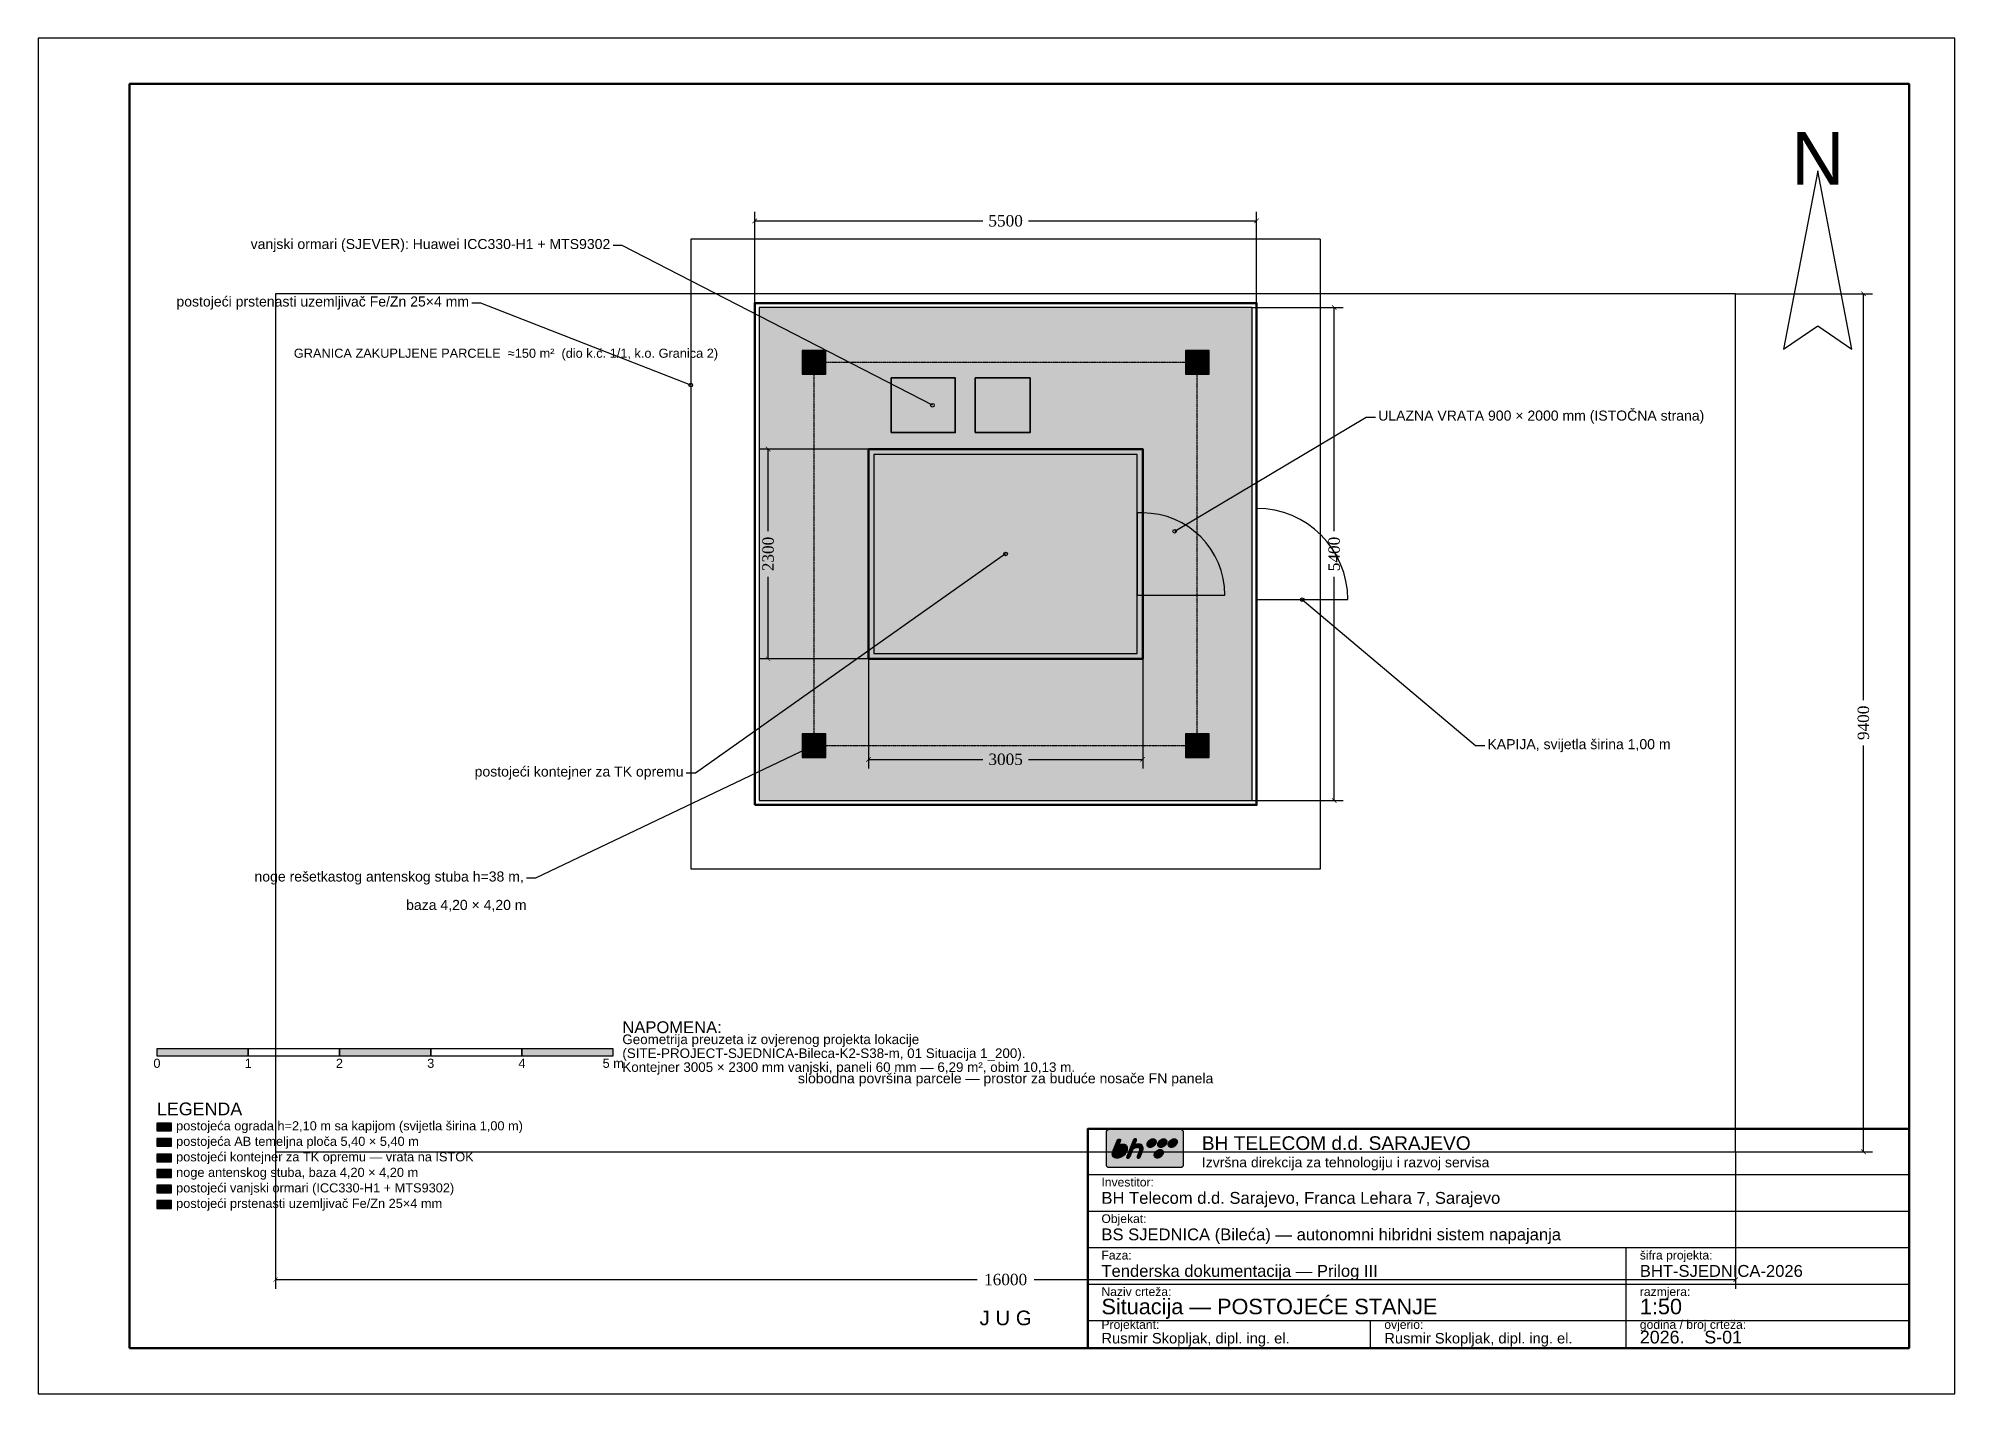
# Model space of a CAD drawing. Header units: millimetres. Extents: x 0 to 21000, y 0 to 14850.
import ezdxf
from ezdxf.enums import TextEntityAlignment as Align

# ---------------------------------------------------------------- set-up
doc = ezdxf.new("R2010")
doc.units = ezdxf.units.MM
doc.linetypes.add('CENTER', pattern=[5.08, 3.175, -0.635, 0.635, -0.635])
doc.linetypes.add('DASHED', pattern=[1.524, 1.27, -0.254])
for name, color, linetype in [('Izvod', 253, 'Continuous'), ('Konstrukcija', 5, 'Continuous'), ('Kote', 7, 'Continuous'), ('Legenda', 7, 'Continuous'), ('Novi1', 30, 'Continuous'), ('Objekat', 6, 'Continuous'), ('Ograda', 8, 'Continuous'), ('Okvir', 3, 'Continuous'), ('Orijentacija', 1, 'Continuous'), ('Osovina', 6, 'CENTER'), ('Sakriveno', 15, 'Continuous'), ('Tekst', 253, 'Continuous'), ('Uzemljenje', 2, 'DASHED')]:
    doc.layers.add(name, color=color, linetype=linetype)
doc.styles.add('20', font='arial.ttf')
doc.styles.get("Standard").update_dxf_attribs({"font": 'times.ttf'})
doc.dimstyles.new('M 50', dxfattribs={"dimscale": 50, "dimtxt": 2.5, "dimasz": 1, "dimexe": 2, "dimexo": 0, "dimtad": 1, "dimdec": 0, "dimtxsty": 'Standard', "dimblk": 'ARCHTICK', "dimcen": 2.5, "dimazin": 3, "dimtfac": 1, "dimtmove": 0, "dimatfit": 3, "dimarcsym": 0})

# ---------------------------------------------------------------- blocks, each defined once
blk = doc.blocks.new('_ARCHTICK')
at = {"color": 0, "linetype": 'ByBlock', "const_width": 0.15}
blk.add_lwpolyline([(-0.5, -0.5), (0.5, 0.5)], dxfattribs=at)
blk = doc.blocks.new('*D3')
for p, q in [((7850, 11950), (7850, 12950)), ((7850, 12850), (10350, 12850)), ((10850, 12850), (13350, 12850)), ((13350, 11950), (13350, 12950))]:
    blk.add_line(p, q)
at = {"layer": 'Defpoints'}
for p in [(7850, 12850), (7850, 11950), (13350, 11950)]:
    blk.add_point(p, dxfattribs=at)
at = {"layer": 'Kote', "xscale": 50, "yscale": 50, "rotation": 180}
blk.add_blockref('_ARCHTICK', (7850, 12850), dxfattribs=at)
at = {"layer": 'Kote', "xscale": 50, "yscale": 50}
blk.add_blockref('_ARCHTICK', (13350, 12850), dxfattribs=at)
at = {"layer": 'Kote', "insert": (10600, 12850), "char_height": 125, "attachment_point": 5}
blk.add_mtext('5500', dxfattribs=at)
blk = doc.blocks.new('*D4')
for p, q in [((13300, 11900), (14300, 11900)), ((14200, 9450), (14200, 11900)), ((14200, 6500), (14200, 8950)), ((13300, 6500), (14300, 6500))]:
    blk.add_line(p, q)
at = {"layer": 'Defpoints'}
for p in [(13300, 11900), (13300, 6500), (14200, 6500)]:
    blk.add_point(p, dxfattribs=at)
at = {"layer": 'Kote', "xscale": 50, "yscale": 50}
for p, rotation in [((14200, 11900), 90), ((14200, 6500), 270)]:
    blk.add_blockref('_ARCHTICK', p, dxfattribs=dict(at, rotation=rotation))
at = {"layer": 'Kote', "insert": (14200, 9200), "char_height": 125, "attachment_point": 5, "rotation": 90}
blk.add_mtext('5400', dxfattribs=at)
blk = doc.blocks.new('*D5')
for p, q in [((9097.5, 8050), (9097.5, 6850)), ((12102.5, 8050), (12102.5, 6850)), ((9097.5, 6950), (10350, 6950)), ((10850, 6950), (12102.5, 6950))]:
    blk.add_line(p, q)
at = {"layer": 'Defpoints'}
for p in [(9097.5, 8050), (12102.5, 8050), (9097.5, 6950)]:
    blk.add_point(p, dxfattribs=at)
at = {"layer": 'Kote', "xscale": 50, "yscale": 50, "rotation": 180}
blk.add_blockref('_ARCHTICK', (9097.5, 6950), dxfattribs=at)
at = {"layer": 'Kote', "xscale": 50, "yscale": 50}
blk.add_blockref('_ARCHTICK', (12102.5, 6950), dxfattribs=at)
at = {"layer": 'Kote', "insert": (10600, 6950), "char_height": 125, "attachment_point": 5}
blk.add_mtext('3005', dxfattribs=at)
blk = doc.blocks.new('*D6')
for p, q in [((9097.5, 10350), (7897.5, 10350)), ((7997.5, 9450), (7997.5, 10350)), ((7997.5, 8050), (7997.5, 8950)), ((9097.5, 8050), (7897.5, 8050))]:
    blk.add_line(p, q)
at = {"layer": 'Defpoints'}
for p in [(9097.5, 10350), (7997.5, 8050), (9097.5, 8050)]:
    blk.add_point(p, dxfattribs=at)
at = {"layer": 'Kote', "xscale": 50, "yscale": 50}
for p, rotation in [((7997.5, 10350), 90), ((7997.5, 8050), 270)]:
    blk.add_blockref('_ARCHTICK', p, dxfattribs=dict(at, rotation=rotation))
at = {"layer": 'Kote', "insert": (7997.5, 9200), "char_height": 125, "attachment_point": 5, "rotation": 90}
blk.add_mtext('2300', dxfattribs=at)
blk = doc.blocks.new('*D7')
for p, q in [((2600, 2650), (2600, 1150)), ((18600, 2650), (18600, 1150)), ((2600, 1250), (10287.5, 1250)), ((10912.5, 1250), (18600, 1250))]:
    blk.add_line(p, q)
at = {"layer": 'Defpoints'}
for p in [(2600, 2650), (18600, 2650), (2600, 1250)]:
    blk.add_point(p, dxfattribs=at)
at = {"layer": 'Kote', "xscale": 50, "yscale": 50, "rotation": 180}
blk.add_blockref('_ARCHTICK', (2600, 1250), dxfattribs=at)
at = {"layer": 'Kote', "xscale": 50, "yscale": 50}
blk.add_blockref('_ARCHTICK', (18600, 1250), dxfattribs=at)
at = {"layer": 'Kote', "insert": (10600, 1250), "char_height": 125, "attachment_point": 5}
blk.add_mtext('16000', dxfattribs=at)
blk = doc.blocks.new('*D8')
for p, q in [((18600, 12050), (20100, 12050)), ((20000, 7600), (20000, 12050)), ((20000, 2650), (20000, 7100)), ((18600, 2650), (20100, 2650))]:
    blk.add_line(p, q)
at = {"layer": 'Defpoints'}
for p in [(18600, 12050), (18600, 2650), (20000, 2650)]:
    blk.add_point(p, dxfattribs=at)
at = {"layer": 'Kote', "xscale": 50, "yscale": 50}
for p, rotation in [((20000, 12050), 90), ((20000, 2650), 270)]:
    blk.add_blockref('_ARCHTICK', p, dxfattribs=dict(at, rotation=rotation))
at = {"layer": 'Kote', "insert": (20000, 7350), "char_height": 125, "attachment_point": 5, "rotation": 90}
blk.add_mtext('9400', dxfattribs=at)

msp = doc.modelspace()

# ---------------------------------------------------------------- hatches: boundary and pattern name
at = {"layer": 'Konstrukcija'}
for points in [[(8370, 11170), (8630, 11170), (8630, 11430), (8370, 11430)], [(12570, 11170), (12830, 11170), (12830, 11430), (12570, 11430)], [(8370, 6970), (8630, 6970), (8630, 7230), (8370, 7230)], [(12570, 6970), (12830, 6970), (12830, 7230), (12570, 7230)]]:
    msp.add_hatch(color=5, dxfattribs=at).paths.add_polyline_path(points)
at = {"layer": 'Legenda'}
for color, points in [(8, [(1300, 2880), (1460, 2880), (1460, 2965), (1300, 2965)]), (254, [(1300, 2710), (1460, 2710), (1460, 2795), (1300, 2795)]), (6, [(1300, 2540), (1460, 2540), (1460, 2625), (1300, 2625)]), (5, [(1300, 2370), (1460, 2370), (1460, 2455), (1300, 2455)]), (30, [(1300, 2200), (1460, 2200), (1460, 2285), (1300, 2285)]), (2, [(1300, 2030), (1460, 2030), (1460, 2115), (1300, 2115)])]:
    msp.add_hatch(color=color, dxfattribs=at).paths.add_polyline_path(points)
at = {"layer": 'Novi1'}
for points in [[(9347.5, 10530), (10047.5, 10530), (10047.5, 11130), (9347.5, 11130)], [(10267.5, 10530), (10867.5, 10530), (10867.5, 11130), (10267.5, 11130)]]:
    msp.add_hatch(color=30, dxfattribs=at).paths.add_polyline_path(points)
at = {"layer": 'Objekat'}
for color, points in [(254, [(7900, 6500), (13300, 6500), (13300, 11900), (7900, 11900)]), (8, [(9097.5, 10290), (12102.5, 10290), (12102.5, 10350), (9097.5, 10350)]), (8, [(9097.5, 8110), (9157.5, 8110), (9157.5, 10290), (9097.5, 10290)]), (8, [(12042.5, 8110), (12102.5, 8110), (12102.5, 10290), (12042.5, 10290)]), (8, [(9097.5, 8050), (12102.5, 8050), (12102.5, 8110), (9097.5, 8110)])]:
    msp.add_hatch(color=color, dxfattribs=at).paths.add_polyline_path(points)
at = {"layer": 'Okvir'}
for color, points in [(7, [(1300, 3700), (2300, 3700), (2300, 3780), (1300, 3780)]), (7, [(3300, 3700), (4300, 3700), (4300, 3780), (3300, 3780)]), (7, [(5300, 3700), (6300, 3700), (6300, 3780), (5300, 3780)]), (30, [(11730.4, 2480), (12519.6, 2480), (12523.7, 2480.3), (12527.6, 2481.2), (12531.4, 2482.6), (12534.9, 2484.5), (12538.1, 2486.9), (12541.1, 2489.7), (12543.6, 2492.9), (12545.8, 2496.4), (12547.6, 2500.2), (12548.9, 2504.3), (12549.7, 2508.6), (12550, 2513.1), (12550, 2860.3), (12549.7, 2864.8), (12548.9, 2869.1), (12547.6, 2873.2), (12545.8, 2877), (12543.6, 2880.5), (12541.1, 2883.7), (12538.1, 2886.5), (12534.9, 2888.9), (12531.4, 2890.8), (12527.6, 2892.2), (12523.7, 2893.1), (12519.6, 2893.4), (11730.4, 2893.4), (11726.3, 2893.1), (11722.4, 2892.2), (11718.6, 2890.8), (11715.1, 2888.9), (11711.9, 2886.5), (11708.9, 2883.7), (11706.4, 2880.5), (11704.2, 2877), (11702.4, 2873.2), (11701.1, 2869.1), (11700.3, 2864.8), (11700, 2860.3), (11700, 2513.1), (11700.3, 2508.6), (11701.1, 2504.3), (11702.4, 2500.2), (11704.2, 2496.4), (11706.4, 2492.9), (11708.9, 2489.7), (11711.9, 2486.9), (11715.1, 2484.5), (11718.6, 2482.6), (11722.4, 2481.2), (11726.3, 2480.3)]), (7, [(11927.2, 2658.1), (11922.3, 2647.2), (11916.4, 2636.9), (11909.6, 2627.2), (11901.9, 2618.2), (11893.6, 2610.1), (11884.5, 2602.8), (11874.9, 2596.4), (11864.8, 2591), (11854.3, 2586.7), (11843.5, 2583.5), (11832.4, 2581.6), (11821.1, 2580.9), (11815.4, 2581.1), (11810.1, 2581.5), (11805, 2582.3), (11800.3, 2583.4), (11796, 2584.8), (11791.9, 2586.5), (11788.2, 2588.4), (11784.8, 2590.7), (11781.7, 2593.3), (11778.9, 2596.1), (11776.4, 2599.3), (11774.2, 2602.7), (11772.1, 2607.6), (11770.5, 2612.4), (11769.6, 2617.4), (11769.2, 2622.4), (11769.3, 2627.5), (11769.8, 2632.7), (11770.7, 2638), (11772, 2643.4), (11773.6, 2648.9), (11775.5, 2654.6), (11777.6, 2660.3), (11779.8, 2666.2), (11779.8, 2666.2), (11779.8, 2666.2), (11779.8, 2666.2), (11779.8, 2666.3), (11779.8, 2666.3), (11779.8, 2666.4), (11779.8, 2666.5), (11779.9, 2666.5), (11779.9, 2666.6), (11780, 2666.7), (11780, 2666.8), (11780.1, 2666.8), (11782.7, 2673.7), (11817.5, 2761.2), (11821.4, 2772), (11822.1, 2773.4), (11822.8, 2774.8), (11823.6, 2776.1), (11824.4, 2777.3), (11825.2, 2778.5), (11826.1, 2779.7), (11827.1, 2780.7), (11828.1, 2781.8), (11829.2, 2782.8), (11830.4, 2783.8), (11831.6, 2784.7), (11832.8, 2785.6), (11833.9, 2786.3), (11835, 2787), (11836.1, 2787.6), (11837.2, 2788.1), (11838.4, 2788.6), (11839.6, 2789), (11840.8, 2789.4), (11842, 2789.7), (11843.2, 2789.9), (11844.4, 2790.1), (11845.6, 2790.2), (11846.8, 2790.2), (11848, 2790.2), (11849.2, 2790.1), (11850.3, 2789.9), (11851.3, 2789.6), (11852.3, 2789.3), (11853.3, 2789), (11854.2, 2788.5), (11855, 2788), (11855.7, 2787.4), (11856.4, 2786.8), (11857, 2786.1), (11857.6, 2785.3), (11858.1, 2784.5), (11858.5, 2783.6), (11858.8, 2782.7), (11859.1, 2781.7), (11859.2, 2780.7), (11859.3, 2779.6), (11859.3, 2778.5), (11859.2, 2777.3), (11859, 2776.1), (11858.7, 2774.8), (11858.3, 2773.4), (11857.9, 2772), (11853.7, 2761.5), (11853.7, 2761.5), (11853.7, 2761.5), (11853.7, 2761.5), (11853.7, 2761.5), (11853.7, 2761.5), (11853.7, 2761.5), (11853.7, 2761.5), (11853.7, 2761.4), (11853.7, 2761.4), (11853.7, 2761.4), (11853.7, 2761.3), (11853.7, 2761.2), (11838.7, 2724.1), (11842.2, 2725.8), (11845.7, 2727.3), (11849.3, 2728.7), (11852.9, 2730), (11856.5, 2731.2), (11860.1, 2732.2), (11863.8, 2733.1), (11867.4, 2733.8), (11871.1, 2734.4), (11874.8, 2734.8), (11878.6, 2735.1), (11882.3, 2735.2), (11892.7, 2734.5), (11902.1, 2732.5), (11910.3, 2729.2), (11917.3, 2724.8), (11923.1, 2719.3), (11927.7, 2712.9), (11931, 2705.5), (11933, 2697.3), (11933.6, 2688.4), (11932.9, 2678.8), (11930.8, 2668.7)]), (7, [(12056.1, 2735.2), (12052.4, 2735.1), (12048.8, 2734.8), (12045.1, 2734.4), (12041.5, 2733.8), (12037.9, 2733.1), (12034.2, 2732.2), (12030.7, 2731.2), (12027.1, 2730), (12023.6, 2728.7), (12020, 2727.3), (12016.6, 2725.8), (12013.1, 2724.1), (12017, 2734.5), (12033, 2774.2), (12033.5, 2775.6), (12033.9, 2776.9), (12034.3, 2778.2), (12034.5, 2779.4), (12034.6, 2780.6), (12034.7, 2781.8), (12034.6, 2782.9), (12034.4, 2783.9), (12034.1, 2784.9), (12033.7, 2785.9), (12033.3, 2786.7), (12032.7, 2787.6), (12032.1, 2788.4), (12031.5, 2789.1), (12030.8, 2789.7), (12030.1, 2790.3), (12029.3, 2790.8), (12028.4, 2791.2), (12027.4, 2791.6), (12026.4, 2791.9), (12025.4, 2792.2), (12024.3, 2792.3), (12023.1, 2792.4), (12021.9, 2792.5), (12020.7, 2792.4), (12019.5, 2792.3), (12018.3, 2792.2), (12017.1, 2791.9), (12016, 2791.6), (12014.8, 2791.3), (12013.6, 2790.9), (12012.5, 2790.4), (12011.3, 2789.9), (12010.2, 2789.3), (12009.1, 2788.6), (12007.9, 2787.9), (12006.7, 2787), (12005.5, 2786), (12004.3, 2785), (12003.2, 2784), (12002.2, 2782.9), (12001.3, 2781.8), (12000.4, 2780.6), (11999.6, 2779.4), (11998.8, 2778.2), (11998.1, 2776.9), (11997.5, 2775.6), (11996.9, 2774.2), (11927.5, 2598.8), (11927, 2597.5), (11926.6, 2596.1), (11926.3, 2594.9), (11926.1, 2593.6), (11926, 2592.4), (11926, 2591.3), (11926.1, 2590.2), (11926.3, 2589.2), (11926.5, 2588.2), (11926.9, 2587.2), (11927.3, 2586.3), (11927.9, 2585.5), (11928.5, 2584.8), (11929.1, 2584.1), (11929.8, 2583.5), (11930.6, 2583), (11931.4, 2582.5), (11932.3, 2582.1), (11933.2, 2581.7), (11934.2, 2581.4), (11935.2, 2581.2), (11936.3, 2581.1), (11937.4, 2581), (11938.6, 2580.9), (11939.8, 2581), (11940.9, 2581.1), (11942.1, 2581.2), (11943.3, 2581.4), (11944.5, 2581.7), (11945.8, 2582.1), (11947, 2582.5), (11948.2, 2583), (11949.4, 2583.5), (11950.6, 2584.1), (11951.8, 2584.8), (11952.9, 2585.5), (11954.1, 2586.3), (11955.3, 2587.2), (11956.3, 2588.2), (11957.4, 2589.2), (11958.3, 2590.2), (11959.3, 2591.3), (11960.1, 2592.4), (11960.9, 2593.6), (11961.7, 2594.9), (11962.4, 2596.1), (11963.1, 2597.5), (11963.7, 2598.8), (11989, 2663.3), (11991.8, 2668.3), (11995, 2673), (11998.5, 2677.5), (12002.4, 2681.7), (12006.6, 2685.4), (12011.1, 2688.8), (12015.9, 2691.8), (12020.8, 2694.3), (12025.9, 2696.3), (12031.1, 2697.8), (12036.4, 2698.7), (12041.8, 2699.1), (12047.5, 2698.7), (12052.5, 2697.6), (12056.9, 2695.9), (12060.6, 2693.6), (12063.6, 2690.8), (12065.9, 2687.3), (12067.6, 2683.4), (12068.5, 2679.1), (12068.8, 2674.3), (12068.3, 2669.2), (12067.1, 2663.8), (12065.2, 2658.1), (12042.4, 2599.1), (12041.9, 2597.7), (12041.5, 2596.3), (12041.2, 2595), (12041, 2593.7), (12040.9, 2592.5), (12040.9, 2591.4), (12041, 2590.3), (12041.1, 2589.3), (12041.4, 2588.3), (12041.8, 2587.4), (12042.2, 2586.6), (12042.7, 2585.8), (12043.3, 2585), (12044, 2584.3), (12044.7, 2583.7), (12045.5, 2583.1), (12046.3, 2582.6), (12047.1, 2582.1), (12048.1, 2581.8), (12049, 2581.5), (12050.1, 2581.2), (12051.2, 2581.1), (12052.3, 2581), (12053.5, 2580.9), (12054.7, 2581), (12055.9, 2581.1), (12057.1, 2581.2), (12058.4, 2581.5), (12059.6, 2581.8), (12060.8, 2582.1), (12062, 2582.6), (12063.3, 2583.1), (12064.5, 2583.7), (12065.7, 2584.3), (12066.9, 2585), (12068.1, 2585.8), (12069.3, 2586.6), (12070.5, 2587.4), (12071.5, 2588.3), (12072.6, 2589.3), (12073.5, 2590.3), (12074.4, 2591.4), (12075.3, 2592.5), (12076.1, 2593.7), (12076.8, 2595), (12077.4, 2596.3), (12078, 2597.7), (12078.5, 2599.1), (12101.3, 2658.1), (12104.8, 2668.7), (12106.9, 2678.8), (12107.6, 2688.4), (12107, 2697.3), (12105, 2705.5), (12101.7, 2712.9), (12097.1, 2719.3), (12091.3, 2724.8), (12084.2, 2729.2), (12076, 2732.5), (12066.6, 2734.5)]), (7, [(12215.2, 2792.5), (12221.5, 2792), (12227.2, 2790.8), (12232.4, 2788.7), (12236.9, 2785.9), (12240.8, 2782.5), (12244, 2778.5), (12246.4, 2773.9), (12248.2, 2768.8), (12249.1, 2763.4), (12249.2, 2757.5), (12248.5, 2751.4), (12246.8, 2744.9), (12244.3, 2738.5), (12241, 2732.4), (12237.1, 2726.6), (12232.6, 2721.1), (12227.5, 2716.1), (12222, 2711.6), (12216.1, 2707.6), (12210, 2704.2), (12203.6, 2701.5), (12197.1, 2699.4), (12190.5, 2698.2), (12184, 2697.8), (12177.7, 2698.2), (12172, 2699.4), (12166.8, 2701.5), (12162.3, 2704.2), (12158.4, 2707.6), (12155.2, 2711.6), (12152.7, 2716.1), (12150.9, 2721.1), (12150, 2726.6), (12149.9, 2732.4), (12150.7, 2738.5), (12152.4, 2744.9), (12154.9, 2751.4), (12158.2, 2757.5), (12162.2, 2763.4), (12166.7, 2768.8), (12171.7, 2773.9), (12177.2, 2778.5), (12183.1, 2782.5), (12189.3, 2785.9), (12195.6, 2788.7), (12202.1, 2790.8), (12208.7, 2792)]), (7, [(12331.8, 2792.5), (12338.1, 2792), (12343.9, 2790.8), (12349.1, 2788.7), (12353.6, 2785.9), (12357.5, 2782.5), (12360.8, 2778.5), (12363.3, 2773.9), (12365, 2768.8), (12365.9, 2763.4), (12366.1, 2757.5), (12365.3, 2751.4), (12363.7, 2744.9), (12361.1, 2738.5), (12357.9, 2732.4), (12353.9, 2726.6), (12349.4, 2721.1), (12344.3, 2716.1), (12338.8, 2711.6), (12333, 2707.6), (12326.8, 2704.2), (12320.5, 2701.5), (12313.9, 2699.4), (12307.4, 2698.2), (12300.8, 2697.8), (12294.6, 2698.2), (12288.9, 2699.4), (12283.7, 2701.5), (12279.1, 2704.2), (12275.2, 2707.6), (12272, 2711.6), (12269.4, 2716.1), (12267.7, 2721.1), (12266.7, 2726.6), (12266.6, 2732.4), (12267.3, 2738.5), (12268.9, 2744.9), (12271.5, 2751.4), (12274.8, 2757.5), (12278.8, 2763.4), (12283.4, 2768.8), (12288.4, 2773.9), (12293.9, 2778.5), (12299.7, 2782.5), (12305.9, 2785.9), (12312.2, 2788.7), (12318.7, 2790.8), (12325.2, 2792)]), (7, [(12447, 2792.5), (12453.2, 2792), (12458.9, 2790.8), (12464.1, 2788.7), (12468.6, 2785.9), (12472.5, 2782.5), (12475.7, 2778.5), (12478.2, 2773.9), (12479.9, 2768.8), (12480.8, 2763.4), (12481, 2757.5), (12480.2, 2751.4), (12478.5, 2744.9), (12476, 2738.5), (12472.8, 2732.4), (12468.8, 2726.6), (12464.3, 2721.1), (12459.2, 2716.1), (12453.7, 2711.6), (12447.9, 2707.6), (12441.7, 2704.2), (12435.3, 2701.5), (12428.8, 2699.4), (12422.3, 2698.2), (12415.7, 2697.8), (12409.5, 2698.2), (12403.7, 2699.4), (12398.6, 2701.5), (12394, 2704.2), (12390.1, 2707.6), (12386.9, 2711.6), (12384.4, 2716.1), (12382.7, 2721.1), (12381.7, 2726.6), (12381.6, 2732.4), (12382.4, 2738.5), (12384.2, 2744.9), (12386.7, 2751.4), (12389.9, 2757.5), (12393.9, 2763.4), (12398.4, 2768.8), (12403.5, 2773.9), (12409, 2778.5), (12414.8, 2782.5), (12421, 2785.9), (12427.4, 2788.7), (12433.9, 2790.8), (12440.4, 2792)]), (7, [(11891.1, 2658.1), (11893.1, 2663.8), (11894.3, 2669.2), (11894.8, 2674.3), (11894.6, 2679.1), (11893.6, 2683.4), (11892, 2687.3), (11889.6, 2690.8), (11886.6, 2693.6), (11882.9, 2695.9), (11878.6, 2697.6), (11873.6, 2698.7), (11868, 2699.1), (11862.1, 2698.7), (11856.3, 2697.6), (11850.6, 2695.9), (11845.1, 2693.5), (11839.8, 2690.6), (11834.8, 2687.1), (11830.1, 2683.2), (11825.8, 2678.8), (11821.8, 2674.1), (11818.3, 2669), (11815.2, 2663.6), (11812.6, 2658.1), (11810.4, 2651.3), (11809.1, 2645.2), (11808.8, 2639.7), (11809.3, 2634.8), (11810.6, 2630.5), (11812.6, 2626.8), (11815.3, 2623.7), (11818.5, 2621.2), (11822.2, 2619.3), (11826.4, 2618), (11830.9, 2617.2), (11835.8, 2617), (11840.7, 2617.3), (11845.9, 2618.2), (11851.2, 2619.7), (11856.5, 2621.7), (11861.7, 2624.4), (11866.8, 2627.5), (11871.8, 2631.3), (11876.4, 2635.6), (11880.8, 2640.4), (11884.7, 2645.7), (11888.2, 2651.6)]), (7, [(12293.4, 2675.3), (12299.6, 2674.9), (12305.3, 2673.6), (12310.5, 2671.6), (12315.1, 2668.9), (12319, 2665.5), (12322.2, 2661.5), (12324.8, 2656.9), (12326.5, 2651.9), (12327.5, 2646.5), (12327.6, 2640.6), (12326.9, 2634.5), (12325.3, 2628.1), (12322.7, 2621.7), (12319.5, 2615.6), (12315.5, 2609.8), (12311, 2604.3), (12305.9, 2599.3), (12300.4, 2594.8), (12294.6, 2590.8), (12288.4, 2587.4), (12282, 2584.6), (12275.5, 2582.6), (12269, 2581.3), (12262.4, 2580.9), (12256.2, 2581.3), (12250.4, 2582.6), (12245.3, 2584.6), (12240.7, 2587.4), (12236.8, 2590.8), (12233.6, 2594.8), (12231, 2599.3), (12229.3, 2604.3), (12228.3, 2609.8), (12228.2, 2615.6), (12228.9, 2621.7), (12230.5, 2628.1), (12233.1, 2634.5), (12236.3, 2640.6), (12240.3, 2646.5), (12244.8, 2651.9), (12249.9, 2656.9), (12255.4, 2661.5), (12261.2, 2665.5), (12267.4, 2668.9), (12273.7, 2671.6), (12280.2, 2673.6), (12286.8, 2674.9)])]:
    msp.add_hatch(color=color, dxfattribs=at).paths.add_polyline_path(points)

# ---------------------------------------------------------------- linework, layer by layer
at = {"layer": 'Izvod', "color": 8}
for points in [[(9797.5, 10830), (6397.5, 12580), (6297.5, 12580)], [(7150, 11050), (4850, 11950), (4750, 11950)], [(12452.5, 9450), (14552.5, 10700), (14652.5, 10700)], [(10600, 9200), (7200, 6800), (7100, 6800)], [(13850, 8700), (15750, 7100), (15850, 7100)], [(8500, 7100), (5450, 5650), (5350, 5650)]]:
    msp.add_lwpolyline(points, dxfattribs=at)
for centre in [(7150, 11050), (9797.5, 10830), (12452.5, 9450), (10600, 9200), (13850, 8700), (8500, 7100)]:
    msp.add_circle(centre, 20, dxfattribs=at)
at = {"layer": 'Konstrukcija', "color": 5}
for points in [[(8370, 11170), (8630, 11170), (8630, 11430), (8370, 11430)], [(12570, 11170), (12830, 11170), (12830, 11430), (12570, 11430)], [(8370, 6970), (8630, 6970), (8630, 7230), (8370, 7230)], [(12570, 6970), (12830, 6970), (12830, 7230), (12570, 7230)]]:
    msp.add_lwpolyline(points, close=True, dxfattribs=at)
at = {"layer": 'Legenda', "color": 8}
for points in [[(1300, 2880), (1460, 2880), (1460, 2965), (1300, 2965)], [(1300, 2710), (1460, 2710), (1460, 2795), (1300, 2795)], [(1300, 2540), (1460, 2540), (1460, 2625), (1300, 2625)], [(1300, 2370), (1460, 2370), (1460, 2455), (1300, 2455)], [(1300, 2200), (1460, 2200), (1460, 2285), (1300, 2285)], [(1300, 2030), (1460, 2030), (1460, 2115), (1300, 2115)]]:
    msp.add_lwpolyline(points, close=True, dxfattribs=at)
at = {"layer": 'Novi1', "color": 30, "lineweight": 35}
for points in [[(9347.5, 10530), (10047.5, 10530), (10047.5, 11130), (9347.5, 11130)], [(10267.5, 10530), (10867.5, 10530), (10867.5, 11130), (10267.5, 11130)]]:
    msp.add_lwpolyline(points, close=True, dxfattribs=at)
at = {"layer": 'Objekat', "color": 8}
msp.add_line((12102.5, 8750), (13002.5, 8750), dxfattribs=at)
msp.add_lwpolyline([(7900, 6500), (13300, 6500), (13300, 11900), (7900, 11900)], close=True, dxfattribs=at)
at = {"layer": 'Objekat', "color": 6, "lineweight": 50}
msp.add_lwpolyline([(9097.5, 8050), (12102.5, 8050), (12102.5, 10350), (9097.5, 10350)], close=True, dxfattribs=at)
at = {"layer": 'Objekat', "color": 6}
msp.add_lwpolyline([(9157.5, 8110), (12042.5, 8110), (12042.5, 10290), (9157.5, 10290)], close=True, dxfattribs=at)
at = {"layer": 'Objekat', "color": 0}
msp.add_lwpolyline([(12042.5, 8750), (12102.5, 8750), (12102.5, 9650), (12042.5, 9650)], close=True, dxfattribs=at)
at = {"layer": 'Objekat', "color": 8}
msp.add_arc((12102.5, 8750), 900, 0, 90, dxfattribs=at)
at = {"layer": 'Ograda', "color": 8}
msp.add_line((13350, 8700), (14350, 8700), dxfattribs=at)
at = {"layer": 'Ograda', "color": 8, "lineweight": 50}
msp.add_lwpolyline([(7850, 6450), (13350, 6450), (13350, 11950), (7850, 11950)], close=True, dxfattribs=at)
at = {"layer": 'Ograda', "color": 0}
msp.add_lwpolyline([(13350, 8700), (13350, 9700)], dxfattribs=at)
at = {"layer": 'Ograda', "color": 8}
msp.add_arc((13350, 8700), 1000, 0, 90, dxfattribs=at)
at = {"layer": 'Okvir'}
for p, q in [((11500, 2400), (20500, 2400)), ((11500, 2000), (20500, 2000)), ((11500, 1600), (20500, 1600)), ((17400, 800), (17400, 1600)), ((11500, 1200), (20500, 1200)), ((11500, 800), (20500, 800)), ((14600, 500), (14600, 800)), ((17400, 500), (17400, 800))]:
    msp.add_line(p, q, dxfattribs=at)
at = {"layer": 'Okvir', "color": 8}
msp.add_lwpolyline([(0, 0), (21000, 0), (21000, 14850), (0, 14850)], close=True, dxfattribs=at)
at = {"layer": 'Okvir', "lineweight": 50}
for points in [[(1000, 500), (20500, 500), (20500, 14350), (1000, 14350)], [(11500, 500), (20500, 500), (20500, 2900), (11500, 2900)]]:
    msp.add_lwpolyline(points, close=True, dxfattribs=at)
at = {"layer": 'Okvir'}
for points in [[(1300, 3700), (2300, 3700), (2300, 3780), (1300, 3780)], [(2300, 3700), (3300, 3700), (3300, 3780), (2300, 3780)], [(3300, 3700), (4300, 3700), (4300, 3780), (3300, 3780)], [(4300, 3700), (5300, 3700), (5300, 3780), (4300, 3780)], [(5300, 3700), (6300, 3700), (6300, 3780), (5300, 3780)]]:
    msp.add_lwpolyline(points, close=True, dxfattribs=at)
at = {"layer": 'Okvir', "color": 30}
msp.add_lwpolyline([(11730.4, 2480), (12519.6, 2480), (12523.7, 2480.3), (12527.6, 2481.2), (12531.4, 2482.6), (12534.9, 2484.5), (12538.1, 2486.9), (12541.1, 2489.7), (12543.6, 2492.9), (12545.8, 2496.4), (12547.6, 2500.2), (12548.9, 2504.3), (12549.7, 2508.6), (12550, 2513.1), (12550, 2860.3), (12549.7, 2864.8), (12548.9, 2869.1), (12547.6, 2873.2), (12545.8, 2877), (12543.6, 2880.5), (12541.1, 2883.7), (12538.1, 2886.5), (12534.9, 2888.9), (12531.4, 2890.8), (12527.6, 2892.2), (12523.7, 2893.1), (12519.6, 2893.4), (11730.4, 2893.4), (11726.3, 2893.1), (11722.4, 2892.2), (11718.6, 2890.8), (11715.1, 2888.9), (11711.9, 2886.5), (11708.9, 2883.7), (11706.4, 2880.5), (11704.2, 2877), (11702.4, 2873.2), (11701.1, 2869.1), (11700.3, 2864.8), (11700, 2860.3), (11700, 2513.1), (11700.3, 2508.6), (11701.1, 2504.3), (11702.4, 2500.2), (11704.2, 2496.4), (11706.4, 2492.9), (11708.9, 2489.7), (11711.9, 2486.9), (11715.1, 2484.5), (11718.6, 2482.6), (11722.4, 2481.2), (11726.3, 2480.3), (11730.4, 2480)], close=True, dxfattribs=at)
at = {"layer": 'Okvir', "color": 7}
for points in [[(11927.2, 2658.1), (11922.3, 2647.2), (11916.4, 2636.9), (11909.6, 2627.2), (11901.9, 2618.2), (11893.6, 2610.1), (11884.5, 2602.8), (11874.9, 2596.4), (11864.8, 2591), (11854.3, 2586.7), (11843.5, 2583.5), (11832.4, 2581.6), (11821.1, 2580.9), (11815.4, 2581.1), (11810.1, 2581.5), (11805, 2582.3), (11800.3, 2583.4), (11796, 2584.8), (11791.9, 2586.5), (11788.2, 2588.4), (11784.8, 2590.7), (11781.7, 2593.3), (11778.9, 2596.1), (11776.4, 2599.3), (11774.2, 2602.7), (11772.1, 2607.6), (11770.5, 2612.4), (11769.6, 2617.4), (11769.2, 2622.4), (11769.3, 2627.5), (11769.8, 2632.7), (11770.7, 2638), (11772, 2643.4), (11773.6, 2648.9), (11775.5, 2654.6), (11777.6, 2660.3), (11779.8, 2666.2), (11779.8, 2666.2), (11779.8, 2666.2), (11779.8, 2666.2), (11779.8, 2666.3), (11779.8, 2666.3), (11779.8, 2666.4), (11779.8, 2666.5), (11779.9, 2666.5), (11779.9, 2666.6), (11780, 2666.7), (11780, 2666.8), (11780.1, 2666.8), (11782.7, 2673.7), (11817.5, 2761.2), (11821.4, 2772), (11822.1, 2773.4), (11822.8, 2774.8), (11823.6, 2776.1), (11824.4, 2777.3), (11825.2, 2778.5), (11826.1, 2779.7), (11827.1, 2780.7), (11828.1, 2781.8), (11829.2, 2782.8), (11830.4, 2783.8), (11831.6, 2784.7), (11832.8, 2785.6), (11833.9, 2786.3), (11835, 2787), (11836.1, 2787.6), (11837.2, 2788.1), (11838.4, 2788.6), (11839.6, 2789), (11840.8, 2789.4), (11842, 2789.7), (11843.2, 2789.9), (11844.4, 2790.1), (11845.6, 2790.2), (11846.8, 2790.2), (11848, 2790.2), (11849.2, 2790.1), (11850.3, 2789.9), (11851.3, 2789.6), (11852.3, 2789.3), (11853.3, 2789), (11854.2, 2788.5), (11855, 2788), (11855.7, 2787.4), (11856.4, 2786.8), (11857, 2786.1), (11857.6, 2785.3), (11858.1, 2784.5), (11858.5, 2783.6), (11858.8, 2782.7), (11859.1, 2781.7), (11859.2, 2780.7), (11859.3, 2779.6), (11859.3, 2778.5), (11859.2, 2777.3), (11859, 2776.1), (11858.7, 2774.8), (11858.3, 2773.4), (11857.9, 2772), (11853.7, 2761.5), (11853.7, 2761.5), (11853.7, 2761.5), (11853.7, 2761.5), (11853.7, 2761.5), (11853.7, 2761.5), (11853.7, 2761.5), (11853.7, 2761.5), (11853.7, 2761.4), (11853.7, 2761.4), (11853.7, 2761.4), (11853.7, 2761.3), (11853.7, 2761.2), (11838.7, 2724.1), (11842.2, 2725.8), (11845.7, 2727.3), (11849.3, 2728.7), (11852.9, 2730), (11856.5, 2731.2), (11860.1, 2732.2), (11863.8, 2733.1), (11867.4, 2733.8), (11871.1, 2734.4), (11874.8, 2734.8), (11878.6, 2735.1), (11882.3, 2735.2), (11892.7, 2734.5), (11902.1, 2732.5), (11910.3, 2729.2), (11917.3, 2724.8), (11923.1, 2719.3), (11927.7, 2712.9), (11931, 2705.5), (11933, 2697.3), (11933.6, 2688.4), (11932.9, 2678.8), (11930.8, 2668.7), (11927.2, 2658.1)], [(12056.1, 2735.2), (12052.4, 2735.1), (12048.8, 2734.8), (12045.1, 2734.4), (12041.5, 2733.8), (12037.9, 2733.1), (12034.2, 2732.2), (12030.7, 2731.2), (12027.1, 2730), (12023.6, 2728.7), (12020, 2727.3), (12016.6, 2725.8), (12013.1, 2724.1), (12017, 2734.5), (12033, 2774.2), (12033.5, 2775.6), (12033.9, 2776.9), (12034.3, 2778.2), (12034.5, 2779.4), (12034.6, 2780.6), (12034.7, 2781.8), (12034.6, 2782.9), (12034.4, 2783.9), (12034.1, 2784.9), (12033.7, 2785.9), (12033.3, 2786.7), (12032.7, 2787.6), (12032.1, 2788.4), (12031.5, 2789.1), (12030.8, 2789.7), (12030.1, 2790.3), (12029.3, 2790.8), (12028.4, 2791.2), (12027.4, 2791.6), (12026.4, 2791.9), (12025.4, 2792.2), (12024.3, 2792.3), (12023.1, 2792.4), (12021.9, 2792.5), (12020.7, 2792.4), (12019.5, 2792.3), (12018.3, 2792.2), (12017.1, 2791.9), (12016, 2791.6), (12014.8, 2791.3), (12013.6, 2790.9), (12012.5, 2790.4), (12011.3, 2789.9), (12010.2, 2789.3), (12009.1, 2788.6), (12007.9, 2787.9), (12006.7, 2787), (12005.5, 2786), (12004.3, 2785), (12003.2, 2784), (12002.2, 2782.9), (12001.3, 2781.8), (12000.4, 2780.6), (11999.6, 2779.4), (11998.8, 2778.2), (11998.1, 2776.9), (11997.5, 2775.6), (11996.9, 2774.2), (11927.5, 2598.8), (11927, 2597.5), (11926.6, 2596.1), (11926.3, 2594.9), (11926.1, 2593.6), (11926, 2592.4), (11926, 2591.3), (11926.1, 2590.2), (11926.3, 2589.2), (11926.5, 2588.2), (11926.9, 2587.2), (11927.3, 2586.3), (11927.9, 2585.5), (11928.5, 2584.8), (11929.1, 2584.1), (11929.8, 2583.5), (11930.6, 2583), (11931.4, 2582.5), (11932.3, 2582.1), (11933.2, 2581.7), (11934.2, 2581.4), (11935.2, 2581.2), (11936.3, 2581.1), (11937.4, 2581), (11938.6, 2580.9), (11939.8, 2581), (11940.9, 2581.1), (11942.1, 2581.2), (11943.3, 2581.4), (11944.5, 2581.7), (11945.8, 2582.1), (11947, 2582.5), (11948.2, 2583), (11949.4, 2583.5), (11950.6, 2584.1), (11951.8, 2584.8), (11952.9, 2585.5), (11954.1, 2586.3), (11955.3, 2587.2), (11956.3, 2588.2), (11957.4, 2589.2), (11958.3, 2590.2), (11959.3, 2591.3), (11960.1, 2592.4), (11960.9, 2593.6), (11961.7, 2594.9), (11962.4, 2596.1), (11963.1, 2597.5), (11963.7, 2598.8), (11989, 2663.3), (11991.8, 2668.3), (11995, 2673), (11998.5, 2677.5), (12002.4, 2681.7), (12006.6, 2685.4), (12011.1, 2688.8), (12015.9, 2691.8), (12020.8, 2694.3), (12025.9, 2696.3), (12031.1, 2697.8), (12036.4, 2698.7), (12041.8, 2699.1), (12047.5, 2698.7), (12052.5, 2697.6), (12056.9, 2695.9), (12060.6, 2693.6), (12063.6, 2690.8), (12065.9, 2687.3), (12067.6, 2683.4), (12068.5, 2679.1), (12068.8, 2674.3), (12068.3, 2669.2), (12067.1, 2663.8), (12065.2, 2658.1), (12065.2, 2658.1), (12042.4, 2599.1), (12041.9, 2597.7), (12041.5, 2596.3), (12041.2, 2595), (12041, 2593.7), (12040.9, 2592.5), (12040.9, 2591.4), (12041, 2590.3), (12041.1, 2589.3), (12041.4, 2588.3), (12041.8, 2587.4), (12042.2, 2586.6), (12042.7, 2585.8), (12043.3, 2585), (12044, 2584.3), (12044.7, 2583.7), (12045.5, 2583.1), (12046.3, 2582.6), (12047.1, 2582.1), (12048.1, 2581.8), (12049, 2581.5), (12050.1, 2581.2), (12051.2, 2581.1), (12052.3, 2581), (12053.5, 2580.9), (12054.7, 2581), (12055.9, 2581.1), (12057.1, 2581.2), (12058.4, 2581.5), (12059.6, 2581.8), (12060.8, 2582.1), (12062, 2582.6), (12063.3, 2583.1), (12064.5, 2583.7), (12065.7, 2584.3), (12066.9, 2585), (12068.1, 2585.8), (12069.3, 2586.6), (12070.5, 2587.4), (12071.5, 2588.3), (12072.6, 2589.3), (12073.5, 2590.3), (12074.4, 2591.4), (12075.3, 2592.5), (12076.1, 2593.7), (12076.8, 2595), (12077.4, 2596.3), (12078, 2597.7), (12078.5, 2599.1), (12101.3, 2658.1), (12101.3, 2658.1), (12104.8, 2668.7), (12106.9, 2678.8), (12107.6, 2688.4), (12107, 2697.3), (12105, 2705.5), (12101.7, 2712.9), (12097.1, 2719.3), (12091.3, 2724.8), (12084.2, 2729.2), (12076, 2732.5), (12066.6, 2734.5), (12056.1, 2735.2)], [(12215.2, 2792.5), (12221.5, 2792), (12227.2, 2790.8), (12232.4, 2788.7), (12236.9, 2785.9), (12240.8, 2782.5), (12244, 2778.5), (12246.4, 2773.9), (12248.2, 2768.8), (12249.1, 2763.4), (12249.2, 2757.5), (12248.5, 2751.4), (12246.8, 2744.9), (12244.3, 2738.5), (12241, 2732.4), (12237.1, 2726.6), (12232.6, 2721.1), (12227.5, 2716.1), (12222, 2711.6), (12216.1, 2707.6), (12210, 2704.2), (12203.6, 2701.5), (12197.1, 2699.4), (12190.5, 2698.2), (12184, 2697.8), (12177.7, 2698.2), (12172, 2699.4), (12166.8, 2701.5), (12162.3, 2704.2), (12158.4, 2707.6), (12155.2, 2711.6), (12152.7, 2716.1), (12150.9, 2721.1), (12150, 2726.6), (12149.9, 2732.4), (12150.7, 2738.5), (12152.4, 2744.9), (12154.9, 2751.4), (12158.2, 2757.5), (12162.2, 2763.4), (12166.7, 2768.8), (12171.7, 2773.9), (12177.2, 2778.5), (12183.1, 2782.5), (12189.3, 2785.9), (12195.6, 2788.7), (12202.1, 2790.8), (12208.7, 2792), (12215.2, 2792.5)], [(12331.8, 2792.5), (12338.1, 2792), (12343.9, 2790.8), (12349.1, 2788.7), (12353.6, 2785.9), (12357.5, 2782.5), (12360.8, 2778.5), (12363.3, 2773.9), (12365, 2768.8), (12365.9, 2763.4), (12366.1, 2757.5), (12365.3, 2751.4), (12363.7, 2744.9), (12361.1, 2738.5), (12357.9, 2732.4), (12353.9, 2726.6), (12349.4, 2721.1), (12344.3, 2716.1), (12338.8, 2711.6), (12333, 2707.6), (12326.8, 2704.2), (12320.5, 2701.5), (12313.9, 2699.4), (12307.4, 2698.2), (12300.8, 2697.8), (12294.6, 2698.2), (12288.9, 2699.4), (12283.7, 2701.5), (12279.1, 2704.2), (12275.2, 2707.6), (12272, 2711.6), (12269.4, 2716.1), (12267.7, 2721.1), (12266.7, 2726.6), (12266.6, 2732.4), (12267.3, 2738.5), (12268.9, 2744.9), (12271.5, 2751.4), (12274.8, 2757.5), (12278.8, 2763.4), (12283.4, 2768.8), (12288.4, 2773.9), (12293.9, 2778.5), (12299.7, 2782.5), (12305.9, 2785.9), (12312.2, 2788.7), (12318.7, 2790.8), (12325.2, 2792), (12331.8, 2792.5)], [(12447, 2792.5), (12453.2, 2792), (12458.9, 2790.8), (12464.1, 2788.7), (12468.6, 2785.9), (12472.5, 2782.5), (12475.7, 2778.5), (12478.2, 2773.9), (12479.9, 2768.8), (12480.8, 2763.4), (12481, 2757.5), (12480.2, 2751.4), (12478.5, 2744.9), (12476, 2738.5), (12472.8, 2732.4), (12468.8, 2726.6), (12464.3, 2721.1), (12459.2, 2716.1), (12453.7, 2711.6), (12447.9, 2707.6), (12441.7, 2704.2), (12435.3, 2701.5), (12428.8, 2699.4), (12422.3, 2698.2), (12415.7, 2697.8), (12409.5, 2698.2), (12403.7, 2699.4), (12398.6, 2701.5), (12394, 2704.2), (12390.1, 2707.6), (12386.9, 2711.6), (12384.4, 2716.1), (12382.7, 2721.1), (12381.7, 2726.6), (12381.6, 2732.4), (12382.4, 2738.5), (12384.2, 2744.9), (12386.7, 2751.4), (12389.9, 2757.5), (12393.9, 2763.4), (12398.4, 2768.8), (12403.5, 2773.9), (12409, 2778.5), (12414.8, 2782.5), (12421, 2785.9), (12427.4, 2788.7), (12433.9, 2790.8), (12440.4, 2792), (12447, 2792.5)], [(11891.1, 2658.1), (11893.1, 2663.8), (11894.3, 2669.2), (11894.8, 2674.3), (11894.6, 2679.1), (11893.6, 2683.4), (11892, 2687.3), (11889.6, 2690.8), (11886.6, 2693.6), (11882.9, 2695.9), (11878.6, 2697.6), (11873.6, 2698.7), (11868, 2699.1), (11862.1, 2698.7), (11856.3, 2697.6), (11850.6, 2695.9), (11845.1, 2693.5), (11839.8, 2690.6), (11834.8, 2687.1), (11830.1, 2683.2), (11825.8, 2678.8), (11821.8, 2674.1), (11818.3, 2669), (11815.2, 2663.6), (11812.6, 2658.1), (11810.4, 2651.3), (11809.1, 2645.2), (11808.8, 2639.7), (11809.3, 2634.8), (11810.6, 2630.5), (11812.6, 2626.8), (11815.3, 2623.7), (11818.5, 2621.2), (11822.2, 2619.3), (11826.4, 2618), (11830.9, 2617.2), (11835.8, 2617), (11840.7, 2617.3), (11845.9, 2618.2), (11851.2, 2619.7), (11856.5, 2621.7), (11861.7, 2624.4), (11866.8, 2627.5), (11871.8, 2631.3), (11876.4, 2635.6), (11880.8, 2640.4), (11884.7, 2645.7), (11888.2, 2651.6), (11891.1, 2658.1)], [(12293.4, 2675.3), (12299.6, 2674.9), (12305.3, 2673.6), (12310.5, 2671.6), (12315.1, 2668.9), (12319, 2665.5), (12322.2, 2661.5), (12324.8, 2656.9), (12326.5, 2651.9), (12327.5, 2646.5), (12327.6, 2640.6), (12326.9, 2634.5), (12325.3, 2628.1), (12322.7, 2621.7), (12319.5, 2615.6), (12315.5, 2609.8), (12311, 2604.3), (12305.9, 2599.3), (12300.4, 2594.8), (12294.6, 2590.8), (12288.4, 2587.4), (12282, 2584.6), (12275.5, 2582.6), (12269, 2581.3), (12262.4, 2580.9), (12256.2, 2581.3), (12250.4, 2582.6), (12245.3, 2584.6), (12240.7, 2587.4), (12236.8, 2590.8), (12233.6, 2594.8), (12231, 2599.3), (12229.3, 2604.3), (12228.3, 2609.8), (12228.2, 2615.6), (12228.9, 2621.7), (12230.5, 2628.1), (12233.1, 2634.5), (12236.3, 2640.6), (12240.3, 2646.5), (12244.8, 2651.9), (12249.9, 2656.9), (12255.4, 2661.5), (12261.2, 2665.5), (12267.4, 2668.9), (12273.7, 2671.6), (12280.2, 2673.6), (12286.8, 2674.9), (12293.4, 2675.3)]]:
    msp.add_lwpolyline(points, close=True, dxfattribs=at)
at = {"layer": 'Orijentacija'}
msp.add_lwpolyline([(19500, 13400), (19126, 11445), (19500, 11700), (19874, 11445)], close=True, dxfattribs=at)
at = {"layer": 'Osovina', "color": 8}
msp.add_lwpolyline([(8500, 7100), (12700, 7100), (12700, 11300), (8500, 11300), (8500, 7100)], dxfattribs=at)
at = {"layer": 'Sakriveno', "color": 8}
msp.add_lwpolyline([(2600, 2650), (18600, 2650), (18600, 12050), (2600, 12050)], close=True, dxfattribs=at)
at = {"layer": 'Uzemljenje'}
msp.add_lwpolyline([(7150, 5750), (14050, 5750), (14050, 12650), (7150, 12650)], close=True, dxfattribs=at)

# ---------------------------------------------------------------- texts
at = {"layer": 'Izvod', "color": 7, "style": '20'}
for s, p in [('vanjski ormari (SJEVER): Huawei ICC330-H1 + MTS9302', (6267.5, 12541.5)), ('postojeći prstenasti uzemljivač Fe/Zn 25×4 mm', (4720, 11911.5)), ('postojeći kontejner za TK opremu', (7070, 6761.5)), ('noge rešetkastog antenskog stuba h=38 m,', (5320, 5611.5))]:
    msp.add_text(s, height=110, dxfattribs=at).set_placement(p, align=Align.RIGHT)
for s, p in [('ULAZNA VRATA 900 × 2000 mm (ISTOČNA strana)', (14682.5, 10661.5)), ('KAPIJA, svijetla širina 1,00 m', (15880, 7061.5))]:
    msp.add_text(s, height=110, dxfattribs=at).set_placement(p)
at = {"layer": 'Legenda', "color": 7, "style": '20'}
for s, height, p in [('LEGENDA', 140, (1300, 3050)), ('postojeća ograda h=2,10 m sa kapijom (svijetla širina 1,00 m)', 100, (1510, 2885)), ('postojeća AB temeljna ploča 5,40 × 5,40 m', 100, (1510, 2715)), ('postojeći kontejner za TK opremu — vrata na ISTOK', 100, (1510, 2545)), ('postojeći vanjski ormari (ICC330-H1 + MTS9302)', 100, (1510, 2205)), ('noge antenskog stuba, baza 4,20 × 4,20 m', 100, (1510, 2375)), ('postojeći prstenasti uzemljivač Fe/Zn 25×4 mm', 100, (1510, 2035))]:
    msp.add_text(s, height=height, dxfattribs=at).set_placement(p)
at = {"layer": 'Okvir', "color": 8, "style": '20'}
for s, p in [('0', (1300, 3570)), ('1', (2300, 3570)), ('2', (3300, 3570)), ('3', (4300, 3570)), ('4', (5300, 3570)), ('5 m', (6300, 3570))]:
    msp.add_text(s, height=100, dxfattribs=at).set_placement(p, align=Align.CENTER)
for s, height, p in [('Izvršna direkcija za tehnologiju i razvoj servisa', 110, (12750, 2480)), ('Investitor:', 95, (11650, 2270)), ('Objekat:', 95, (11650, 1870)), ('Faza:', 95, (11650, 1470)), ('šifra projekta:', 95, (17550, 1470)), ('Naziv crteža:', 95, (11650, 1070)), ('razmjera:', 95, (17550, 1070)), ('Projektant:', 95, (11650, 710)), ('ovjerio:', 95, (14750, 710)), ('godina / broj crteža:', 95, (17550, 710))]:
    msp.add_text(s, height=height, dxfattribs=at).set_placement(p)
at = {"layer": 'Orijentacija', "color": 1, "style": '20'}
msp.add_text('N', height=578, dxfattribs=at).set_placement((19500, 13536), align=Align.MIDDLE_CENTER)
msp.add_text('J U G', height=160, dxfattribs=at).set_placement((10600, 750), align=Align.CENTER)
at = {"layer": 'Tekst', "color": 8, "style": '20'}
msp.add_text('GRANICA ZAKUPLJENE PARCELE  ≈150 m²  (dio k.č. 1/1, k.o. Granica 2)', height=100, dxfattribs=at).set_placement((2800, 11350))
at = {"layer": 'Tekst', "color": 7, "style": '20'}
msp.add_text('baza 4,20 × 4,20 m', height=110, dxfattribs=at).set_placement((5350, 5300), align=Align.RIGHT)
for s, height, p in [('NAPOMENA:', 130, (6400, 3950)), ('Geometrija preuzeta iz ovjerenog projekta lokacije', 105, (6400, 3830)), ('(SITE-PROJECT-SJEDNICA-Bileca-K2-S38-m, 01 Situacija 1_200).', 105, (6400, 3677.8)), ('Kontejner 3005 × 2300 mm vanjski, paneli 60 mm — 6,29 m², obim 10,13 m.', 105, (6400, 3525.5)), ('BH TELECOM d.d. SARAJEVO', 150, (12750, 2670)), ('BH Telecom d.d. Sarajevo, Franca Lehara 7, Sarajevo', 130, (11650, 2080)), ('BS SJEDNICA (Bileća) — autonomni hibridni sistem napajanja', 130, (11650, 1680)), ('Tenderska dokumentacija — Prilog III', 130, (11650, 1280)), ('BHT-SJEDNICA-2026', 130, (17550, 1280)), ('Situacija — POSTOJEĆE STANJE', 170, (11650, 870)), ('1:50', 170, (17550, 870)), ('Rusmir Skopljak, dipl. ing. el.', 115, (11650, 550)), ('Rusmir Skopljak, dipl. ing. el.', 115, (14750, 550)), ('2026.    S-01', 140, (17550, 550))]:
    msp.add_text(s, height=height, dxfattribs=at).set_placement(p)
at = {"layer": 'Tekst', "color": 8, "style": '20'}
msp.add_text('slobodna površina parcele — prostor za buduće nosače FN panela', height=110, dxfattribs=at).set_placement((10600, 3400), align=Align.CENTER)

# ---------------------------------------------------------------- dimensions: what is measured, and where the dimension line sits
at = {"layer": 'Kote'}
for base, p1, p2, picture, middle in [((7850, 12850), (7850, 11950), (13350, 11950), '*D3', (10600, 12850)), ((9097.5, 6950), (9097.5, 8050), (12102.5, 8050), '*D5', (10600, 6950)), ((2600, 1250), (2600, 2650), (18600, 2650), '*D7', (10600, 1250))]:
    dim = msp.add_linear_dim(base=base, p1=p1, p2=p2, dimstyle='M 50', dxfattribs=at)
    dim.commit()
    dim.dimension.update_dxf_attribs({"geometry": picture, "text_midpoint": middle})
for base, p1, p2, picture, middle in [((20000, 2650), (18600, 2650), (18600, 12050), '*D8', (20000, 7350)), ((14200, 6500), (13300, 6500), (13300, 11900), '*D4', (14200, 9200)), ((7997.5, 8050), (9097.5, 8050), (9097.5, 10350), '*D6', (7997.5, 9200))]:
    dim = msp.add_linear_dim(base=base, p1=p1, p2=p2, angle=90, dimstyle='M 50', dxfattribs=at)
    dim.commit()
    dim.dimension.update_dxf_attribs({"geometry": picture, "text_midpoint": middle})

doc.saveas('drawing.dxf')
